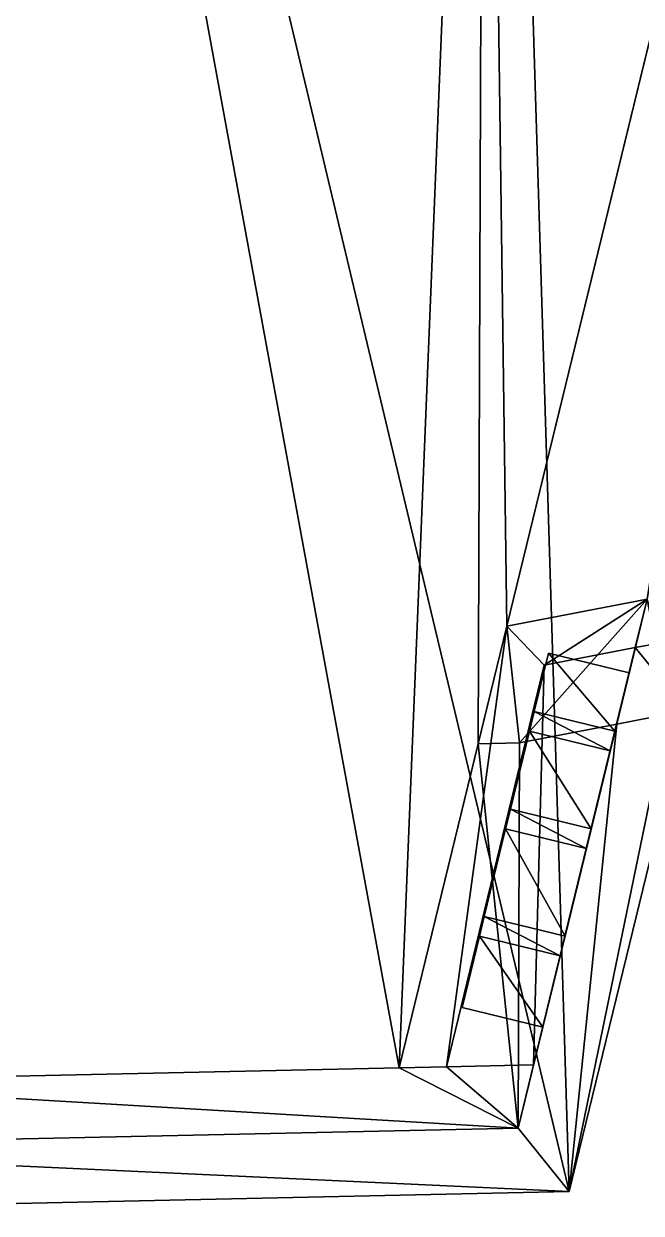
# Model space of a CAD drawing. Extents: x -282 to 16, y -6 to 46.
# Drawn here: x 0.79 to 5.54, y -5.98 to 3.17 of the extents above; entities that cross this region are included whole.
import ezdxf

# ---------------------------------------------------------------- set-up
doc = ezdxf.new("R2010")
doc.units = 0

msp = doc.modelspace()

# ---------------------------------------------------------------- linework, layer by layer
for q in [(4.5093, -1.4653, 11.1482), (4.5093, -1.4653, 10.9382)]:
    msp.add_line((4.5093, -1.4653, 10.9482), q)
for points in [[(0.672, 12.2955, 11.1482), (-2.6999, -5.9845, 11.1482), (4.9887, -5.818, 11.1482)], [(4.9887, -5.818, 11.1482), (-2.6999, -5.9845, 11.1482), (0.672, 12.2955, 11.1482)], [(0.672, 12.2955, 11.1482), (4.9887, -5.818, 11.1482), (4.4353, 12.1346, 11.1482)], [(4.4353, 12.1346, 11.1482), (4.9887, -5.818, 11.1482), (0.672, 12.2955, 11.1482)], [(4.4353, 12.1346, 11.1482), (4.9887, -5.818, 11.1482), (8.5324, 11.3605, 11.1482)], [(8.5324, 11.3605, 11.1482), (4.9887, -5.818, 11.1482), (4.4353, 12.1346, 11.1482)], [(3.6803, -4.8657, 10.9382), (-1.4185, -4.9761, 10.9382), (0.6916, 11.3938, 10.9382)], [(0.6916, 11.3938, -0.0618), (-1.4185, -4.9761, -0.0618), (3.6803, -4.8657, -0.0618)], [(3.6803, -4.8657, -0.0618), (-1.4185, -4.9761, -0.0618), (0.6916, 11.3938, -0.0618)], [(4.3357, 11.238, 10.9382), (3.6803, -4.8657, 10.9382), (0.6916, 11.3938, 10.9382)], [(0.6916, 11.3938, -0.0618), (3.6803, -4.8657, -0.0618), (4.3357, 11.238, -0.0618)], [(4.3357, 11.238, -0.0618), (3.6803, -4.8657, -0.0618), (0.6916, 11.3938, -0.0618)], [(8.5324, 11.3605, 11.1482), (4.9887, -5.818, 11.1482), (5.8917, -2.1143, 11.1482)], [(5.8917, -2.1143, 11.1482), (4.9887, -5.818, 11.1482), (8.5324, 11.3605, 11.1482)], [(4.2887, -2.3704, 10.9382), (3.6803, -4.8657, 10.9382), (4.3357, 11.238, 10.9382)], [(4.3357, 11.238, -0.0618), (3.6803, -4.8657, -0.0618), (4.5093, -1.4653, -0.0618)], [(4.5093, -1.4653, -0.0618), (3.6803, -4.8657, -0.0618), (4.3357, 11.238, -0.0618)], [(4.5093, -1.4653, 10.9382), (4.2887, -2.3704, 10.9382), (4.3357, 11.238, 10.9382)], [(7.4685, 10.6729, 10.9382), (4.5093, -1.4653, 10.9382), (4.3357, 11.238, 10.9382)], [(4.3357, 11.238, -0.0618), (4.5093, -1.4653, -0.0618), (7.4685, 10.6729, -0.0618)], [(7.4685, 10.6729, -0.0618), (4.5093, -1.4653, -0.0618), (4.3357, 11.238, -0.0618)], [(7.4668, 10.6645, 10.9382), (4.5093, -1.4653, 10.9382), (7.4685, 10.6729, 10.9382)], [(7.4685, 10.6729, -0.0618), (4.5093, -1.4653, -0.0618), (7.4668, 10.6645, -0.0618)], [(7.4668, 10.6645, -0.0618), (4.5093, -1.4653, -0.0618), (7.4685, 10.6729, -0.0618)], [(5.5891, -1.2561, 10.9382), (4.5093, -1.4653, 10.9382), (7.4668, 10.6645, 10.9382)], [(7.4668, 10.6645, -0.0618), (4.5093, -1.4653, -0.0618), (5.5891, -1.2561, -0.0618)], [(5.5891, -1.2561, -0.0618), (4.5093, -1.4653, -0.0618), (7.4668, 10.6645, -0.0618)], [(4.7962, -1.7663, -0.0618), (4.5093, -1.4653, -0.0618), (5.5891, -1.2561, -0.0618)], [(5.5891, -1.2561, -0.0618), (4.5093, -1.4653, -0.0618), (4.7962, -1.7663, -0.0618)], [(4.5093, -1.4653, 10.9382), (5.5891, -1.2561, -0.0618), (4.5093, -1.4653, -0.0618)], [(5.5891, -1.2561, -0.0618), (4.5093, -1.4653, 10.9382), (5.5891, -1.2561, 10.9382)], [(5.5891, -1.2561, 10.9382), (4.5093, -1.4653, 10.9382), (5.5891, -1.2561, -0.0618)], [(4.5093, -1.4653, -0.0618), (5.5891, -1.2561, -0.0618), (4.5093, -1.4653, 10.9382)], [(5.5891, -1.2561, 10.9482), (4.5093, -1.4653, 10.9482), (4.6055, -2.3634, 10.9482)], [(5.3545, -2.2183, 10.9482), (5.5891, -1.2561, 10.9482), (4.6055, -2.3634, 10.9482)], [(4.7962, -1.7663, -0.0618), (5.5891, -1.2561, -0.0618), (5.4978, -1.6303, -0.0618)], [(5.4978, -1.6303, -0.0618), (5.5891, -1.2561, -0.0618), (4.7962, -1.7663, -0.0618)], [(5.8917, -2.1143, 10.9482), (5.5891, -1.2561, 10.9482), (5.3545, -2.2183, 10.9482)], [(5.4978, -1.6303, 10.9382), (5.5891, -1.2561, -0.0618), (5.4978, -1.6303, -0.0618)], [(5.5891, -1.2561, -0.0618), (5.4978, -1.6303, 10.9382), (5.5891, -1.2561, 10.9382)], [(5.5891, -1.2561, 10.9382), (5.4978, -1.6303, 10.9382), (5.5891, -1.2561, -0.0618)], [(5.4978, -1.6303, -0.0618), (5.5891, -1.2561, -0.0618), (5.4978, -1.6303, 10.9382)], [(5.5891, -1.2561, -0.0618), (5.6556, -1.5998, -0.0618), (5.4978, -1.6303, -0.0618)], [(5.4978, -1.6303, -0.0618), (5.6556, -1.5998, -0.0618), (5.5891, -1.2561, -0.0618)], [(5.6556, -1.5998, 10.9382), (5.5891, -1.2561, 10.9382), (5.4978, -1.6303, 10.9382)], [(5.4978, -1.6303, 10.9382), (5.5891, -1.2561, 10.9382), (5.6556, -1.5998, 10.9382)], [(3.6803, -4.8657, 10.9382), (4.5093, -1.4653, -0.0618), (3.6803, -4.8657, -0.0618)], [(4.5093, -1.4653, -0.0618), (3.6803, -4.8657, 10.9382), (4.2887, -2.3704, 10.9382)], [(4.2887, -2.3704, 10.9382), (3.6803, -4.8657, 10.9382), (4.5093, -1.4653, -0.0618)], [(3.6803, -4.8657, -0.0618), (4.5093, -1.4653, -0.0618), (3.6803, -4.8657, 10.9382)], [(4.5093, -1.4653, -0.0618), (4.0424, -4.8579, -0.0618), (3.6803, -4.8657, -0.0618)], [(3.6803, -4.8657, -0.0618), (4.0424, -4.8579, -0.0618), (4.5093, -1.4653, -0.0618)], [(4.0424, -4.8579, -0.0618), (4.5093, -1.4653, -0.0618), (4.7962, -1.7663, -0.0618)], [(4.7962, -1.7663, -0.0618), (4.5093, -1.4653, -0.0618), (4.0424, -4.8579, -0.0618)], [(4.5093, -1.4653, -0.0618), (4.2887, -2.3704, 10.9382), (4.5093, -1.4653, 10.9382)], [(4.5093, -1.4653, 10.9382), (4.2887, -2.3704, 10.9382), (4.5093, -1.4653, -0.0618)], [(4.2887, -2.3704, 10.9482), (4.6055, -2.3634, 10.9482), (4.5093, -1.4653, 10.9482)], [(4.7145, -4.8433, -0.0618), (4.7855, -4.5519, 0.7382), (5.4978, -1.6303, -0.0618)], [(5.4978, -1.6303, -0.0618), (4.7855, -4.5519, 0.7382), (4.7145, -4.8433, -0.0618)], [(4.7145, -4.8433, -0.0618), (4.7962, -1.7663, -0.0618), (5.4978, -1.6303, -0.0618)], [(5.4978, -1.6303, -0.0618), (4.7962, -1.7663, -0.0618), (4.7145, -4.8433, -0.0618)], [(5.4978, -1.6303, -0.0618), (4.7855, -4.5519, 0.7382), (4.9194, -4.0028, 0.7382)], [(4.9194, -4.0028, 0.7382), (4.7855, -4.5519, 0.7382), (5.4978, -1.6303, -0.0618)], [(5.4978, -1.6303, -0.0618), (4.9194, -4.0028, 0.7382), (4.9564, -3.8512, 0.7382)], [(4.9564, -3.8512, 0.7382), (4.9194, -4.0028, 0.7382), (5.4978, -1.6303, -0.0618)], [(5.4978, -1.6303, -0.0618), (4.9564, -3.8512, 0.7382), (5.1206, -3.1775, 0.7382)], [(5.1206, -3.1775, 0.7382), (4.9564, -3.8512, 0.7382), (5.4978, -1.6303, -0.0618)], [(5.4978, -1.6303, -0.0618), (5.1206, -3.1775, 0.7382), (5.1576, -3.0259, 0.7382)], [(5.1576, -3.0259, 0.7382), (5.1206, -3.1775, 0.7382), (5.4978, -1.6303, -0.0618)], [(5.4978, -1.6303, -0.0618), (5.1576, -3.0259, 0.7382), (5.304, -2.4253, 0.7382)], [(5.304, -2.4253, 0.7382), (5.1576, -3.0259, 0.7382), (5.4978, -1.6303, -0.0618)], [(5.4978, -1.6303, -0.0618), (5.304, -2.4253, 0.7382), (5.341, -2.2737, 0.7382)], [(5.341, -2.2737, 0.7382), (5.304, -2.4253, 0.7382), (5.4978, -1.6303, -0.0618)], [(5.4978, -1.6303, -0.0618), (5.341, -2.2737, 0.7382), (5.4505, -1.8246, 0.7382)], [(5.4505, -1.8246, 0.7382), (5.341, -2.2737, 0.7382), (5.4978, -1.6303, -0.0618)], [(5.4505, -1.8246, 10.7382), (5.3545, -2.2183, 10.9382), (5.4978, -1.6303, 10.9382)], [(5.4978, -1.6303, 10.9382), (5.3545, -2.2183, 10.9382), (5.4505, -1.8246, 10.7382)], [(5.4978, -1.6303, 10.9382), (5.3545, -2.2183, 10.9382), (5.8917, -2.1143, 10.9382)], [(5.4505, -1.8246, 10.7382), (5.4978, -1.6303, 10.9382), (5.4505, -1.8246, 0.7382)], [(5.4505, -1.8246, 0.7382), (5.4978, -1.6303, 10.9382), (5.4978, -1.6303, -0.0618)], [(5.4978, -1.6303, -0.0618), (5.4978, -1.6303, 10.9382), (5.4505, -1.8246, 0.7382)], [(5.4505, -1.8246, 0.7382), (5.4978, -1.6303, 10.9382), (5.4505, -1.8246, 10.7382)], [(5.6556, -1.5998, 10.9382), (5.4978, -1.6303, -0.0618), (5.6556, -1.5998, -0.0618)], [(5.4978, -1.6303, -0.0618), (5.6556, -1.5998, 10.9382), (5.4978, -1.6303, 10.9382)], [(5.4978, -1.6303, 10.9382), (5.6556, -1.5998, 10.9382), (5.4978, -1.6303, -0.0618)], [(5.6556, -1.5998, -0.0618), (5.4978, -1.6303, -0.0618), (5.6556, -1.5998, 10.9382)], [(5.6556, -1.5998, 10.9382), (5.4978, -1.6303, 10.9382), (5.8917, -2.1143, 10.9382)], [(4.8287, -1.673, 10.7382), (4.7192, -2.1221, 0.7382), (4.7192, -2.1221, 10.7382)], [(4.7192, -2.1221, 0.7382), (4.8287, -1.673, 10.7382), (4.8287, -1.673, 0.7382)], [(4.8287, -1.673, 0.7382), (4.8287, -1.673, 10.7382), (4.7192, -2.1221, 0.7382)], [(4.7192, -2.1221, 10.7382), (4.7192, -2.1221, 0.7382), (4.8287, -1.673, 10.7382)], [(5.341, -2.2737, 10.7382), (4.8287, -1.673, 10.7382), (4.7192, -2.1221, 10.7382)], [(4.7192, -2.1221, 10.7382), (4.8287, -1.673, 10.7382), (5.341, -2.2737, 10.7382)], [(4.8287, -1.673, 0.7382), (5.341, -2.2737, 0.7382), (4.7192, -2.1221, 0.7382)], [(4.7192, -2.1221, 0.7382), (5.341, -2.2737, 0.7382), (4.8287, -1.673, 0.7382)], [(4.8287, -1.673, 10.7382), (5.341, -2.2737, 10.7382), (5.4505, -1.8246, 10.7382)], [(5.4505, -1.8246, 10.7382), (5.341, -2.2737, 10.7382), (4.8287, -1.673, 10.7382)], [(5.341, -2.2737, 0.7382), (4.8287, -1.673, 0.7382), (5.4505, -1.8246, 0.7382)], [(5.4505, -1.8246, 0.7382), (4.8287, -1.673, 0.7382), (5.341, -2.2737, 0.7382)], [(4.8287, -1.673, 0.7382), (5.4505, -1.8246, 10.7382), (5.4505, -1.8246, 0.7382)], [(5.4505, -1.8246, 10.7382), (4.8287, -1.673, 0.7382), (4.8287, -1.673, 10.7382)], [(4.8287, -1.673, 10.7382), (4.8287, -1.673, 0.7382), (5.4505, -1.8246, 10.7382)], [(5.4505, -1.8246, 0.7382), (5.4505, -1.8246, 10.7382), (4.8287, -1.673, 0.7382)], [(4.7962, -1.7663, -0.0618), (4.7145, -4.8433, -0.0618), (4.0424, -4.8579, -0.0618)], [(4.0424, -4.8579, -0.0618), (4.7145, -4.8433, -0.0618), (4.7962, -1.7663, -0.0618)], [(5.341, -2.2737, 10.7382), (5.3545, -2.2183, 10.9382), (5.4505, -1.8246, 10.7382)], [(5.4505, -1.8246, 10.7382), (5.3545, -2.2183, 10.9382), (5.341, -2.2737, 10.7382)], [(4.7192, -2.1221, 10.7382), (5.304, -2.4253, 10.7382), (4.6822, -2.2737, 10.7382)], [(4.6822, -2.2737, 10.7382), (5.304, -2.4253, 10.7382), (4.7192, -2.1221, 10.7382)], [(5.304, -2.4253, 10.7382), (4.7192, -2.1221, 10.7382), (5.341, -2.2737, 10.7382)], [(5.341, -2.2737, 10.7382), (4.7192, -2.1221, 10.7382), (5.304, -2.4253, 10.7382)], [(5.341, -2.2737, 10.7382), (4.7192, -2.1221, 0.7382), (5.341, -2.2737, 0.7382)], [(4.7192, -2.1221, 0.7382), (5.341, -2.2737, 10.7382), (4.7192, -2.1221, 10.7382)], [(4.7192, -2.1221, 10.7382), (5.341, -2.2737, 10.7382), (4.7192, -2.1221, 0.7382)], [(5.341, -2.2737, 0.7382), (4.7192, -2.1221, 0.7382), (5.341, -2.2737, 10.7382)], [(5.8917, -2.1143, 10.9382), (4.9887, -5.818, 10.9382), (5.8917, -2.1143, 11.1482)], [(4.9887, -5.818, 11.1482), (5.8917, -2.1143, 11.1482), (4.9887, -5.818, 10.9382)], [(5.8917, -2.1143, 10.9382), (5.3545, -2.2183, 10.9382), (4.9887, -5.818, 10.9382)], [(5.1576, -3.0259, 10.7382), (4.6822, -2.2737, 10.7382), (4.5358, -2.8743, 10.7382)], [(4.5358, -2.8743, 10.7382), (4.6822, -2.2737, 10.7382), (5.1576, -3.0259, 10.7382)], [(4.6822, -2.2737, 0.7382), (5.1576, -3.0259, 0.7382), (4.5358, -2.8743, 0.7382)], [(4.5358, -2.8743, 0.7382), (5.1576, -3.0259, 0.7382), (4.6822, -2.2737, 0.7382)], [(4.6822, -2.2737, 10.7382), (4.5358, -2.8743, 0.7382), (4.5358, -2.8743, 10.7382)], [(4.5358, -2.8743, 0.7382), (4.6822, -2.2737, 10.7382), (4.6822, -2.2737, 0.7382)], [(4.6822, -2.2737, 0.7382), (4.6822, -2.2737, 10.7382), (4.5358, -2.8743, 0.7382)], [(4.5358, -2.8743, 10.7382), (4.5358, -2.8743, 0.7382), (4.6822, -2.2737, 10.7382)], [(5.3545, -2.2183, 11.1482), (4.596, -5.3291, 10.9382), (4.596, -5.3291, 11.1482)], [(4.596, -5.3291, 10.9382), (5.3545, -2.2183, 11.1482), (5.3545, -2.2183, 10.9482)], [(4.596, -5.3291, 10.9382), (5.3545, -2.2183, 10.9482), (5.3545, -2.2183, 10.9382)], [(5.3545, -2.2183, 10.9382), (5.3545, -2.2183, 10.9482), (4.596, -5.3291, 10.9382)], [(5.3545, -2.2183, 10.9482), (5.3545, -2.2183, 11.1482), (4.596, -5.3291, 10.9382)], [(4.596, -5.3291, 11.1482), (4.596, -5.3291, 10.9382), (5.3545, -2.2183, 11.1482)], [(4.7855, -4.5519, 10.7382), (4.596, -5.3291, 10.9382), (5.3545, -2.2183, 10.9382)], [(5.3545, -2.2183, 10.9382), (4.596, -5.3291, 10.9382), (4.7855, -4.5519, 10.7382)], [(5.3545, -2.2183, 10.9382), (4.596, -5.3291, 10.9382), (4.9887, -5.818, 10.9382)], [(4.6055, -2.3634, 11.1482), (4.596, -5.3291, 11.1482), (5.3545, -2.2183, 11.1482)], [(5.3545, -2.2183, 11.1482), (4.596, -5.3291, 11.1482), (4.6055, -2.3634, 11.1482)], [(5.3545, -2.2183, 10.9482), (4.6055, -2.3634, 11.1482), (4.6055, -2.3634, 10.9482)], [(4.6055, -2.3634, 11.1482), (5.3545, -2.2183, 10.9482), (5.3545, -2.2183, 11.1482)], [(5.3545, -2.2183, 11.1482), (5.3545, -2.2183, 10.9482), (4.6055, -2.3634, 11.1482)], [(4.6055, -2.3634, 10.9482), (4.6055, -2.3634, 11.1482), (5.3545, -2.2183, 10.9482)], [(5.3545, -2.2183, 10.9482), (4.6055, -2.3634, 10.9382), (5.3545, -2.2183, 10.9382)], [(4.6055, -2.3634, 10.9382), (5.3545, -2.2183, 10.9482), (4.6055, -2.3634, 10.9482)], [(4.6055, -2.3634, 10.9482), (5.3545, -2.2183, 10.9482), (4.6055, -2.3634, 10.9382)], [(5.3545, -2.2183, 10.9382), (4.6055, -2.3634, 10.9382), (5.3545, -2.2183, 10.9482)], [(4.6822, -2.2737, 10.7382), (5.1576, -3.0259, 10.7382), (5.304, -2.4253, 10.7382)], [(5.304, -2.4253, 10.7382), (5.1576, -3.0259, 10.7382), (4.6822, -2.2737, 10.7382)], [(4.6822, -2.2737, 0.7382), (5.304, -2.4253, 10.7382), (5.304, -2.4253, 0.7382)], [(5.304, -2.4253, 10.7382), (4.6822, -2.2737, 0.7382), (4.6822, -2.2737, 10.7382)], [(4.6822, -2.2737, 10.7382), (4.6822, -2.2737, 0.7382), (5.304, -2.4253, 10.7382)], [(5.304, -2.4253, 0.7382), (5.304, -2.4253, 10.7382), (4.6822, -2.2737, 0.7382)], [(5.1576, -3.0259, 0.7382), (4.6822, -2.2737, 0.7382), (5.304, -2.4253, 0.7382)], [(5.304, -2.4253, 0.7382), (4.6822, -2.2737, 0.7382), (5.1576, -3.0259, 0.7382)], [(4.7855, -4.5519, 10.7382), (5.3545, -2.2183, 10.9382), (4.9194, -4.0028, 10.7382)], [(4.9194, -4.0028, 10.7382), (5.3545, -2.2183, 10.9382), (4.7855, -4.5519, 10.7382)], [(4.9194, -4.0028, 10.7382), (5.3545, -2.2183, 10.9382), (4.9564, -3.8512, 10.7382)], [(4.9564, -3.8512, 10.7382), (5.3545, -2.2183, 10.9382), (4.9194, -4.0028, 10.7382)], [(4.9564, -3.8512, 10.7382), (5.3545, -2.2183, 10.9382), (5.1206, -3.1775, 10.7382)], [(5.1206, -3.1775, 10.7382), (5.3545, -2.2183, 10.9382), (4.9564, -3.8512, 10.7382)], [(5.1206, -3.1775, 10.7382), (5.3545, -2.2183, 10.9382), (5.1576, -3.0259, 10.7382)], [(5.1576, -3.0259, 10.7382), (5.3545, -2.2183, 10.9382), (5.1206, -3.1775, 10.7382)], [(5.1576, -3.0259, 10.7382), (5.3545, -2.2183, 10.9382), (5.304, -2.4253, 10.7382)], [(5.304, -2.4253, 10.7382), (5.3545, -2.2183, 10.9382), (5.1576, -3.0259, 10.7382)], [(5.304, -2.4253, 10.7382), (5.3545, -2.2183, 10.9382), (5.341, -2.2737, 10.7382)], [(5.341, -2.2737, 10.7382), (5.3545, -2.2183, 10.9382), (5.304, -2.4253, 10.7382)], [(5.304, -2.4253, 10.7382), (5.341, -2.2737, 10.7382), (5.304, -2.4253, 0.7382)], [(5.341, -2.2737, 0.7382), (5.304, -2.4253, 0.7382), (5.341, -2.2737, 10.7382)], [(5.341, -2.2737, 10.7382), (5.304, -2.4253, 0.7382), (5.341, -2.2737, 0.7382)], [(5.304, -2.4253, 0.7382), (5.341, -2.2737, 10.7382), (5.304, -2.4253, 10.7382)], [(4.2887, -2.3704, 10.9382), (4.2887, -2.3704, 10.9482), (3.6803, -4.8657, 10.9382)], [(3.6803, -4.8657, 10.9382), (4.2887, -2.3704, 11.1482), (3.6803, -4.8657, 11.1482)], [(4.2887, -2.3704, 11.1482), (3.6803, -4.8657, 10.9382), (4.2887, -2.3704, 10.9482)], [(4.2887, -2.3704, 10.9482), (3.6803, -4.8657, 10.9382), (4.2887, -2.3704, 11.1482)], [(3.6803, -4.8657, 11.1482), (4.2887, -2.3704, 11.1482), (3.6803, -4.8657, 10.9382)], [(3.6803, -4.8657, 10.9382), (4.2887, -2.3704, 10.9482), (4.2887, -2.3704, 10.9382)], [(3.6803, -4.8657, 11.1482), (4.596, -5.3291, 11.1482), (4.2887, -2.3704, 11.1482)], [(4.2887, -2.3704, 11.1482), (4.596, -5.3291, 11.1482), (3.6803, -4.8657, 11.1482)], [(4.6055, -2.3634, 10.9382), (4.2887, -2.3704, 10.9482), (4.2887, -2.3704, 10.9382)], [(4.2887, -2.3704, 10.9482), (4.6055, -2.3634, 10.9382), (4.6055, -2.3634, 10.9482)], [(4.6055, -2.3634, 10.9482), (4.6055, -2.3634, 10.9382), (4.2887, -2.3704, 10.9482)], [(4.2887, -2.3704, 10.9382), (4.2887, -2.3704, 10.9482), (4.6055, -2.3634, 10.9382)], [(4.2887, -2.3704, 11.1482), (4.596, -5.3291, 11.1482), (4.6055, -2.3634, 11.1482)], [(4.6055, -2.3634, 11.1482), (4.596, -5.3291, 11.1482), (4.2887, -2.3704, 11.1482)], [(4.5358, -2.8743, 10.7382), (5.1206, -3.1775, 10.7382), (4.4988, -3.0259, 10.7382)], [(4.4988, -3.0259, 10.7382), (5.1206, -3.1775, 10.7382), (4.5358, -2.8743, 10.7382)], [(5.1576, -3.0259, 10.7382), (4.5358, -2.8743, 0.7382), (5.1576, -3.0259, 0.7382)], [(4.5358, -2.8743, 0.7382), (5.1576, -3.0259, 10.7382), (4.5358, -2.8743, 10.7382)], [(4.5358, -2.8743, 10.7382), (5.1576, -3.0259, 10.7382), (4.5358, -2.8743, 0.7382)], [(5.1576, -3.0259, 0.7382), (4.5358, -2.8743, 0.7382), (5.1576, -3.0259, 10.7382)], [(5.1206, -3.1775, 10.7382), (4.5358, -2.8743, 10.7382), (5.1576, -3.0259, 10.7382)], [(5.1576, -3.0259, 10.7382), (4.5358, -2.8743, 10.7382), (5.1206, -3.1775, 10.7382)], [(4.9564, -3.8512, 10.7382), (4.4988, -3.0259, 10.7382), (4.3346, -3.6996, 10.7382)], [(4.3346, -3.6996, 10.7382), (4.4988, -3.0259, 10.7382), (4.9564, -3.8512, 10.7382)], [(4.4988, -3.0259, 0.7382), (4.9564, -3.8512, 0.7382), (4.3346, -3.6996, 0.7382)], [(4.3346, -3.6996, 0.7382), (4.9564, -3.8512, 0.7382), (4.4988, -3.0259, 0.7382)], [(4.4988, -3.0259, 10.7382), (4.3346, -3.6996, 0.7382), (4.3346, -3.6996, 10.7382)], [(4.3346, -3.6996, 0.7382), (4.4988, -3.0259, 10.7382), (4.4988, -3.0259, 0.7382)], [(4.4988, -3.0259, 0.7382), (4.4988, -3.0259, 10.7382), (4.3346, -3.6996, 0.7382)], [(4.3346, -3.6996, 10.7382), (4.3346, -3.6996, 0.7382), (4.4988, -3.0259, 10.7382)], [(4.4988, -3.0259, 10.7382), (4.9564, -3.8512, 10.7382), (5.1206, -3.1775, 10.7382)], [(5.1206, -3.1775, 10.7382), (4.9564, -3.8512, 10.7382), (4.4988, -3.0259, 10.7382)], [(4.4988, -3.0259, 0.7382), (5.1206, -3.1775, 10.7382), (5.1206, -3.1775, 0.7382)], [(5.1206, -3.1775, 10.7382), (4.4988, -3.0259, 0.7382), (4.4988, -3.0259, 10.7382)], [(4.4988, -3.0259, 10.7382), (4.4988, -3.0259, 0.7382), (5.1206, -3.1775, 10.7382)], [(5.1206, -3.1775, 0.7382), (5.1206, -3.1775, 10.7382), (4.4988, -3.0259, 0.7382)], [(4.9564, -3.8512, 0.7382), (4.4988, -3.0259, 0.7382), (5.1206, -3.1775, 0.7382)], [(5.1206, -3.1775, 0.7382), (4.4988, -3.0259, 0.7382), (4.9564, -3.8512, 0.7382)], [(5.1206, -3.1775, 10.7382), (5.1576, -3.0259, 10.7382), (5.1206, -3.1775, 0.7382)], [(5.1576, -3.0259, 0.7382), (5.1206, -3.1775, 0.7382), (5.1576, -3.0259, 10.7382)], [(5.1576, -3.0259, 10.7382), (5.1206, -3.1775, 0.7382), (5.1576, -3.0259, 0.7382)], [(5.1206, -3.1775, 0.7382), (5.1576, -3.0259, 10.7382), (5.1206, -3.1775, 10.7382)], [(4.3346, -3.6996, 10.7382), (4.9194, -4.0028, 10.7382), (4.2976, -3.8512, 10.7382)], [(4.2976, -3.8512, 10.7382), (4.9194, -4.0028, 10.7382), (4.3346, -3.6996, 10.7382)], [(4.9564, -3.8512, 10.7382), (4.3346, -3.6996, 0.7382), (4.9564, -3.8512, 0.7382)], [(4.3346, -3.6996, 0.7382), (4.9564, -3.8512, 10.7382), (4.3346, -3.6996, 10.7382)], [(4.3346, -3.6996, 10.7382), (4.9564, -3.8512, 10.7382), (4.3346, -3.6996, 0.7382)], [(4.9564, -3.8512, 0.7382), (4.3346, -3.6996, 0.7382), (4.9564, -3.8512, 10.7382)], [(4.9194, -4.0028, 10.7382), (4.3346, -3.6996, 10.7382), (4.9564, -3.8512, 10.7382)], [(4.9564, -3.8512, 10.7382), (4.3346, -3.6996, 10.7382), (4.9194, -4.0028, 10.7382)], [(4.2976, -3.8512, 10.7382), (4.1638, -4.4003, 0.7382), (4.1638, -4.4003, 10.7382)], [(4.1638, -4.4003, 0.7382), (4.2976, -3.8512, 10.7382), (4.2976, -3.8512, 0.7382)], [(4.2976, -3.8512, 0.7382), (4.2976, -3.8512, 10.7382), (4.1638, -4.4003, 0.7382)], [(4.1638, -4.4003, 10.7382), (4.1638, -4.4003, 0.7382), (4.2976, -3.8512, 10.7382)], [(4.7855, -4.5519, 10.7382), (4.2976, -3.8512, 10.7382), (4.1638, -4.4003, 10.7382)], [(4.1638, -4.4003, 10.7382), (4.2976, -3.8512, 10.7382), (4.7855, -4.5519, 10.7382)], [(4.2976, -3.8512, 0.7382), (4.7855, -4.5519, 0.7382), (4.1638, -4.4003, 0.7382)], [(4.1638, -4.4003, 0.7382), (4.7855, -4.5519, 0.7382), (4.2976, -3.8512, 0.7382)], [(4.2976, -3.8512, 0.7382), (4.9194, -4.0028, 10.7382), (4.9194, -4.0028, 0.7382)], [(4.9194, -4.0028, 10.7382), (4.2976, -3.8512, 0.7382), (4.2976, -3.8512, 10.7382)], [(4.2976, -3.8512, 10.7382), (4.2976, -3.8512, 0.7382), (4.9194, -4.0028, 10.7382)], [(4.9194, -4.0028, 0.7382), (4.9194, -4.0028, 10.7382), (4.2976, -3.8512, 0.7382)], [(4.2976, -3.8512, 10.7382), (4.7855, -4.5519, 10.7382), (4.9194, -4.0028, 10.7382)], [(4.9194, -4.0028, 10.7382), (4.7855, -4.5519, 10.7382), (4.2976, -3.8512, 10.7382)], [(4.7855, -4.5519, 0.7382), (4.2976, -3.8512, 0.7382), (4.9194, -4.0028, 0.7382)], [(4.9194, -4.0028, 0.7382), (4.2976, -3.8512, 0.7382), (4.7855, -4.5519, 0.7382)], [(4.9194, -4.0028, 10.7382), (4.9564, -3.8512, 10.7382), (4.9194, -4.0028, 0.7382)], [(4.9564, -3.8512, 0.7382), (4.9194, -4.0028, 0.7382), (4.9564, -3.8512, 10.7382)], [(4.9564, -3.8512, 10.7382), (4.9194, -4.0028, 0.7382), (4.9564, -3.8512, 0.7382)], [(4.9194, -4.0028, 0.7382), (4.9564, -3.8512, 10.7382), (4.9194, -4.0028, 10.7382)], [(4.7855, -4.5519, 10.7382), (4.1638, -4.4003, 0.7382), (4.7855, -4.5519, 0.7382)], [(4.1638, -4.4003, 0.7382), (4.7855, -4.5519, 10.7382), (4.1638, -4.4003, 10.7382)], [(4.1638, -4.4003, 10.7382), (4.7855, -4.5519, 10.7382), (4.1638, -4.4003, 0.7382)], [(4.7855, -4.5519, 0.7382), (4.1638, -4.4003, 0.7382), (4.7855, -4.5519, 10.7382)], [(4.596, -5.3291, 10.9382), (4.7855, -4.5519, 10.7382), (4.596, -5.3291, -0.0618)], [(4.596, -5.3291, -0.0618), (4.7855, -4.5519, 10.7382), (4.7145, -4.8433, -0.0618)], [(4.7145, -4.8433, -0.0618), (4.7855, -4.5519, 10.7382), (4.596, -5.3291, -0.0618)], [(4.596, -5.3291, -0.0618), (4.7855, -4.5519, 10.7382), (4.596, -5.3291, 10.9382)], [(4.7855, -4.5519, 0.7382), (4.7145, -4.8433, -0.0618), (4.7855, -4.5519, 10.7382)], [(4.7855, -4.5519, 10.7382), (4.7145, -4.8433, -0.0618), (4.7855, -4.5519, 0.7382)], [(4.596, -5.3291, -0.0618), (4.0424, -4.8579, -0.0618), (4.7145, -4.8433, -0.0618)], [(4.7145, -4.8433, -0.0618), (4.0424, -4.8579, -0.0618), (4.596, -5.3291, -0.0618)], [(4.596, -5.3291, -0.0618), (-1.4185, -4.9761, -0.0618), (3.6803, -4.8657, -0.0618)], [(3.6803, -4.8657, -0.0618), (-1.4185, -4.9761, -0.0618), (4.596, -5.3291, -0.0618)], [(3.6803, -4.8657, -0.0618), (-1.4185, -4.9761, 0.7382), (-1.4185, -4.9761, -0.0618)], [(-1.4185, -4.9761, 0.7382), (3.6803, -4.8657, -0.0618), (3.6803, -4.8657, 10.9382)], [(-1.4185, -4.9761, 0.7382), (3.6803, -4.8657, 10.9382), (-1.4185, -4.9761, 10.7382)], [(-1.4185, -4.9761, 10.7382), (3.6803, -4.8657, 10.9382), (-1.4185, -4.9761, 10.9382)], [(-1.4185, -4.9761, 10.9382), (3.6803, -4.8657, 10.9382), (-1.4185, -4.9761, 10.7382)], [(-1.4185, -4.9761, 10.7382), (3.6803, -4.8657, 10.9382), (-1.4185, -4.9761, 0.7382)], [(3.6803, -4.8657, 10.9382), (3.6803, -4.8657, -0.0618), (-1.4185, -4.9761, 0.7382)], [(-1.4185, -4.9761, -0.0618), (-1.4185, -4.9761, 0.7382), (3.6803, -4.8657, -0.0618)], [(-1.4185, -4.9761, 11.1482), (4.596, -5.3291, 11.1482), (3.6803, -4.8657, 11.1482)], [(3.6803, -4.8657, 11.1482), (4.596, -5.3291, 11.1482), (-1.4185, -4.9761, 11.1482)], [(3.6803, -4.8657, 11.1482), (3.6803, -4.8657, 10.9382), (-1.4185, -4.9761, 11.1482)], [(-1.4185, -4.9761, 10.9382), (-1.4185, -4.9761, 11.1482), (3.6803, -4.8657, 10.9382)], [(4.596, -5.3291, -0.0618), (3.6803, -4.8657, -0.0618), (4.0424, -4.8579, -0.0618)], [(4.0424, -4.8579, -0.0618), (3.6803, -4.8657, -0.0618), (4.596, -5.3291, -0.0618)], [(-2.3223, -5.4789, -0.0618), (-1.4185, -4.9761, -0.0618), (4.596, -5.3291, -0.0618)], [(4.596, -5.3291, -0.0618), (-1.4185, -4.9761, -0.0618), (-2.3223, -5.4789, -0.0618)], [(-1.4185, -4.9761, 11.1482), (-2.3223, -5.4789, 11.1482), (4.596, -5.3291, 11.1482)], [(4.596, -5.3291, 11.1482), (-2.3223, -5.4789, 11.1482), (-1.4185, -4.9761, 11.1482)], [(-2.3223, -5.4789, 10.9382), (4.596, -5.3291, -0.0618), (-2.3223, -5.4789, -0.0618)], [(4.596, -5.3291, -0.0618), (-2.3223, -5.4789, 10.9382), (4.596, -5.3291, 10.9382)], [(4.596, -5.3291, 10.9382), (-2.3223, -5.4789, 10.9382), (4.596, -5.3291, -0.0618)], [(-2.3223, -5.4789, -0.0618), (4.596, -5.3291, -0.0618), (-2.3223, -5.4789, 10.9382)], [(4.596, -5.3291, 10.9382), (-2.3223, -5.4789, 10.9382), (4.9887, -5.818, 10.9382)], [(4.596, -5.3291, 11.1482), (-2.3223, -5.4789, 11.1482), (4.596, -5.3291, 10.9382)], [(-2.3223, -5.4789, 10.9382), (4.596, -5.3291, 10.9382), (-2.3223, -5.4789, 11.1482)], [(4.9887, -5.818, 10.9382), (-2.3223, -5.4789, 10.9382), (-2.6999, -5.9845, 10.9382)], [(4.9887, -5.818, 11.1482), (4.9887, -5.818, 10.9382), (-2.6999, -5.9845, 11.1482)], [(-2.6999, -5.9845, 10.9382), (-2.6999, -5.9845, 11.1482), (4.9887, -5.818, 10.9382)]]:
    msp.add_3dface(points)

doc.saveas('drawing.dxf')
